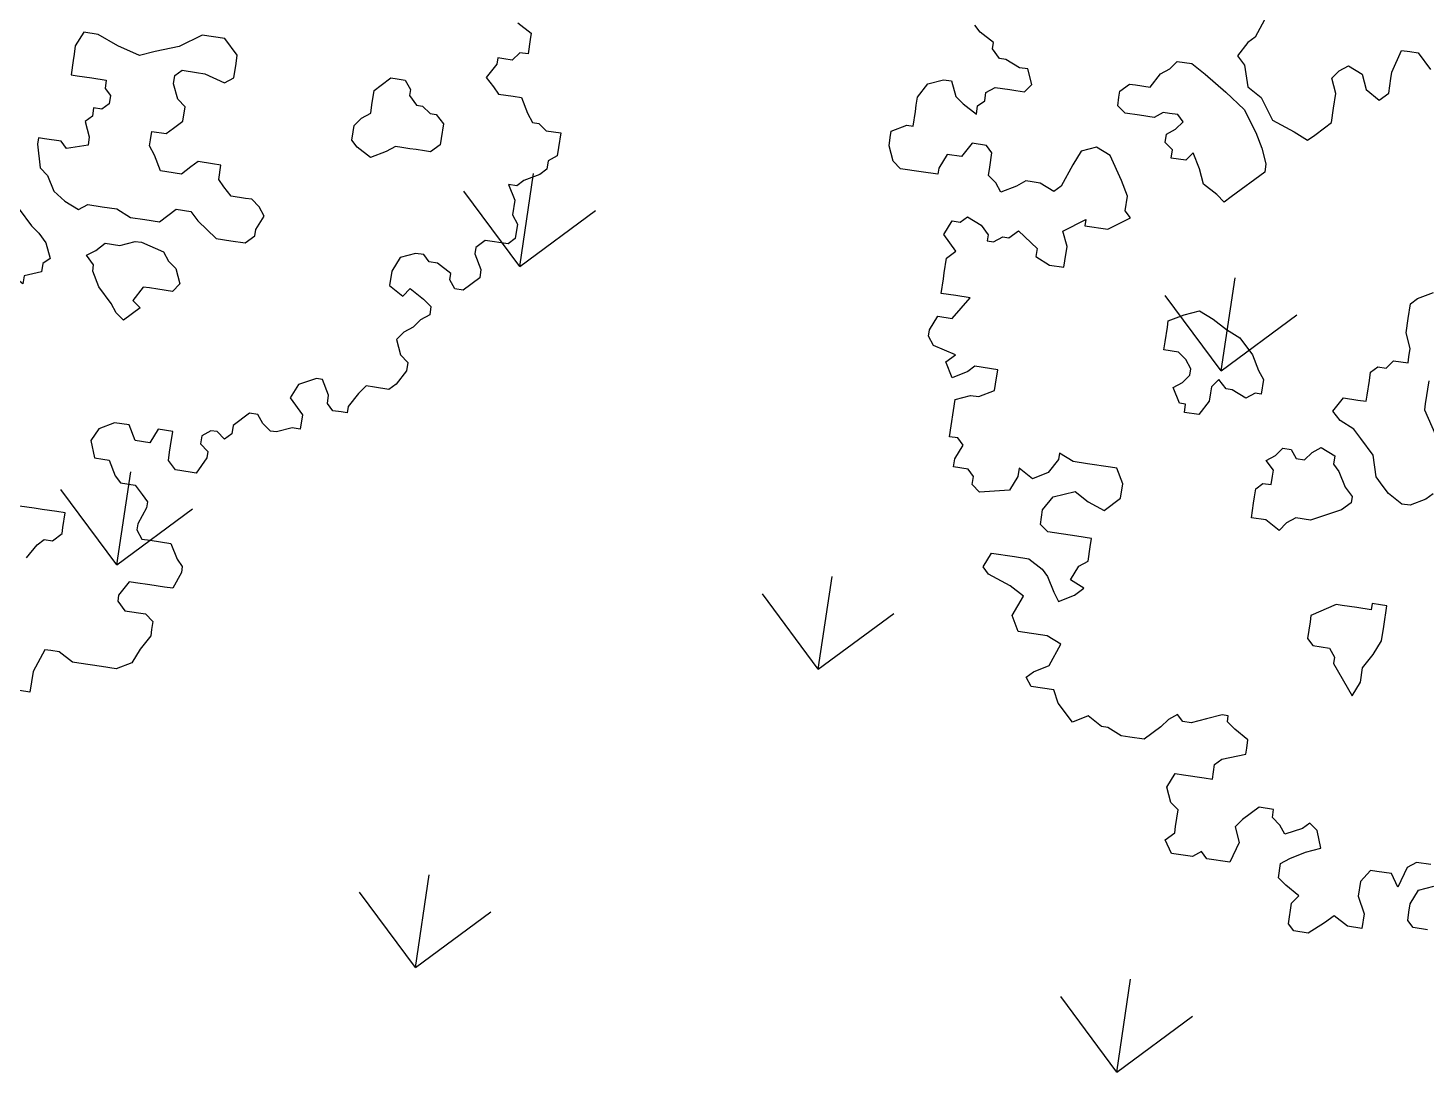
# Model space of a CAD drawing. Header units: millimetres. Extents: x 338 to 506, y 179 to 335.
# Drawn here: x 364.22 to 369.88, y 226.48 to 230.72 of the extents above; entities that cross this region are included whole.
import ezdxf

# ---------------------------------------------------------------- set-up
doc = ezdxf.new("R2010")
doc.units = ezdxf.units.MM
for name, color, linetype in [('ANDEN', 251, 'Continuous'), ('ARBOL-TOP', 3, 'Continuous'), ('MUROS', 32, 'Continuous')]:
    doc.layers.add(name, color=color, linetype=linetype)

# ---------------------------------------------------------------- blocks, each defined once
blk = doc.blocks.new('*X961')
at = {"color": 0}
for p, q in [((42.097, 127.7646), (42.3665, 128.034)), ((42.097, 127.7646), (42.3665, 127.4952)), ((42.097, 127.7646), (42.478, 127.7646)), ((40.6602, 126.3278), (40.9296, 126.5972)), ((43.5339, 126.3278), (43.8033, 126.5972)), ((40.6602, 126.3278), (40.9296, 126.0584)), ((40.6602, 126.3278), (41.0412, 126.3278)), ((43.5339, 126.3278), (43.8033, 126.0584)), ((43.5339, 126.3278), (43.9149, 126.3278)), ((42.097, 124.8909), (42.3665, 125.1603)), ((42.097, 124.8909), (42.3665, 124.6215)), ((42.097, 124.8909), (42.478, 124.8909)), ((40.6602, 123.4541), (40.9296, 123.7235)), ((43.5339, 123.4541), (43.8033, 123.7235)), ((40.6602, 123.4541), (40.9296, 123.1847)), ((40.6602, 123.4541), (41.0412, 123.4541)), ((43.5339, 123.4541), (43.8033, 123.1847)), ((43.5339, 123.4541), (43.9149, 123.4541))]:
    blk.add_line(p, q, dxfattribs=at)
blk = doc.blocks.new('ARBOLITO')
at = {"linetype": 'ByBlock'}
for points in [[(461.9159, 68.9761), (461.9076, 68.9906), (461.8931, 69.0135), (461.8785, 69.0197), (461.864, 69.0135), (461.8577, 68.9989), (461.8494, 68.9761), (461.8432, 68.9698), (461.8286, 68.9761), (461.8203, 68.9761), (461.8141, 68.9761), (461.8058, 68.9698), (461.7912, 68.9615), (461.785, 68.9698), (461.7767, 68.9761), (461.7767, 68.9844), (461.7767, 68.9989), (461.7705, 69.0052), (461.7559, 69.0052), (461.7476, 68.9906), (461.7331, 68.9906), (461.7268, 68.9761), (461.7268, 68.9698), (461.7102, 68.9698), (461.6894, 68.9698), (461.6811, 68.9761), (461.6749, 68.9906), (461.6749, 68.9989), (461.6749, 69.0052), (461.6894, 69.0135), (461.6957, 69.0135), (461.6957, 69.028), (461.6957, 69.0343), (461.6957, 69.0426), (461.704, 69.0571), (461.7185, 69.0633), (461.7268, 69.0633), (461.7331, 69.0488), (461.7414, 69.0426), (461.7559, 69.0343), (461.7559, 69.0426), (461.7621, 69.0488), (461.7621, 69.0571), (461.7705, 69.0633), (461.785, 69.0633), (461.7912, 69.0633), (461.7996, 69.0633), (461.8058, 69.0717), (461.7996, 69.0862), (461.7912, 69.0862), (461.7767, 69.0924), (461.7705, 69.0924), (461.7621, 69.1008), (461.7621, 69.107), (461.7476, 69.1153), (461.7414, 69.1215)], [(463.333, 69.0571), (463.3476, 69.0488), (463.3476, 69.0426), (463.3476, 69.028), (463.3393, 69.028), (463.333, 69.0197), (463.3247, 69.0197), (463.3185, 69.0197), (463.3185, 69.0135), (463.3102, 68.9989), (463.3185, 68.9906), (463.3247, 68.9844), (463.3393, 68.9844), (463.3476, 68.9844), (463.3559, 68.9698), (463.3621, 68.9615), (463.3684, 68.9615), (463.3767, 68.9553), (463.3912, 68.9553), (463.3912, 68.9408), (463.3912, 68.9324), (463.3829, 68.9262), (463.3829, 68.9179), (463.3767, 68.9117), (463.3621, 68.9034), (463.3559, 68.8971), (463.3476, 68.8971), (463.3559, 68.8826), (463.3559, 68.868), (463.3621, 68.8597), (463.3621, 68.8452), (463.3559, 68.8389), (463.333, 68.8389), (463.3247, 68.8306), (463.3247, 68.8244), (463.333, 68.8098), (463.333, 68.8015), (463.3185, 68.787), (463.3102, 68.787), (463.3039, 68.7953), (463.3039, 68.8015), (463.2894, 68.8098), (463.2811, 68.8098), (463.2749, 68.8161), (463.2665, 68.8161), (463.252, 68.8098), (463.2458, 68.7953), (463.2458, 68.7808), (463.2603, 68.7724), (463.2665, 68.7808), (463.2811, 68.7724), (463.2894, 68.7662), (463.2894, 68.7579), (463.2811, 68.7517), (463.2749, 68.7434), (463.2665, 68.7371), (463.2603, 68.7288), (463.2665, 68.7143), (463.2749, 68.708), (463.2749, 68.6997), (463.2665, 68.6852), (463.2603, 68.6789), (463.2458, 68.6789), (463.2375, 68.6789), (463.2312, 68.6706), (463.2229, 68.6561), (463.2229, 68.6498), (463.2167, 68.6498), (463.2084, 68.6498), (463.2021, 68.6561), (463.2021, 68.6644), (463.1938, 68.6789), (463.1876, 68.6789), (463.171, 68.6706), (463.1647, 68.6561), (463.1793, 68.6415), (463.1793, 68.627), (463.171, 68.627), (463.1564, 68.6208), (463.1502, 68.6208), (463.1419, 68.627), (463.1356, 68.6353), (463.1273, 68.6353), (463.1128, 68.6208), (463.1128, 68.6124), (463.1065, 68.6062), (463.0982, 68.6124), (463.092, 68.6124), (463.0837, 68.6062), (463.0837, 68.5979), (463.092, 68.5917), (463.092, 68.5854), (463.0837, 68.5688), (463.0775, 68.5688), (463.0629, 68.5688), (463.0546, 68.5771), (463.0546, 68.5854), (463.0546, 68.5917), (463.0546, 68.6062), (463.0401, 68.6062), (463.0338, 68.5917), (463.0193, 68.5917), (463.011, 68.6062), (462.9964, 68.6062), (462.9819, 68.5979), (462.9756, 68.5854), (462.9819, 68.5688), (462.9902, 68.5688), (462.9964, 68.5688), (463.0047, 68.5543), (463.011, 68.548), (463.0255, 68.548), (463.0338, 68.5397), (463.0401, 68.5335), (463.0401, 68.5273), (463.0338, 68.5106), (463.0338, 68.5044), (463.0401, 68.4961), (463.0484, 68.4961), (463.0691, 68.4961), (463.0775, 68.4815), (463.0837, 68.4753), (463.0837, 68.4691), (463.0775, 68.4524), (463.0691, 68.4524), (463.0546, 68.4524), (463.0401, 68.4524), (463.0338, 68.4524), (463.0255, 68.4379), (463.0255, 68.4317), (463.0338, 68.4234), (463.0546, 68.4234), (463.0629, 68.4171), (463.0629, 68.4088), (463.0629, 68.4026), (463.0546, 68.388), (463.0484, 68.3735), (463.0338, 68.3652), (463.0193, 68.3652), (462.9964, 68.3652), (462.9902, 68.3652), (462.9756, 68.3735), (462.9673, 68.3735), (462.9611, 68.3735), (462.9528, 68.3506), (462.9528, 68.3299), (462.9299, 68.3299)], [(462.3169, 68.3008), (462.3024, 68.3008), (462.2962, 68.307), (462.2962, 68.3153), (462.2962, 68.3236), (462.3024, 68.3382), (462.3169, 68.3444)], [(462.3107, 68.3652), (462.2962, 68.3652), (462.2879, 68.3589), (462.2816, 68.3382), (462.2733, 68.3506), (462.2588, 68.3506), (462.2525, 68.3506), (462.2442, 68.3382), (462.2442, 68.3236), (462.2525, 68.307), (462.2525, 68.2925), (462.238, 68.2925), (462.2234, 68.3008), (462.2151, 68.2925), (462.2006, 68.28), (462.186, 68.28), (462.1798, 68.2862), (462.1798, 68.307), (462.186, 68.3153), (462.1715, 68.3236), (462.1632, 68.3299), (462.1632, 68.3444), (462.1715, 68.3506), (462.186, 68.3589), (462.2006, 68.3652), (462.1944, 68.3818), (462.186, 68.388), (462.1798, 68.3818), (462.1632, 68.3735), (462.1569, 68.3818), (462.1486, 68.388), (462.1486, 68.3963), (462.1341, 68.3963), (462.1195, 68.3818), (462.1133, 68.3735), (462.1195, 68.3589), (462.1133, 68.3382), (462.0905, 68.3382), (462.0842, 68.3444), (462.0759, 68.3382), (462.0551, 68.3382), (462.0468, 68.3506), (462.0551, 68.3589), (462.0551, 68.3652), (462.0551, 68.3818), (462.0468, 68.388), (462.0406, 68.4026), (462.0468, 68.4171), (462.0551, 68.4171), (462.0759, 68.4171), (462.0842, 68.4171), (462.0842, 68.4317), (462.0905, 68.4379), (462.1133, 68.4462), (462.1133, 68.4524), (462.1133, 68.4608), (462.0988, 68.4691), (462.0905, 68.4753), (462.0905, 68.4815), (462.0842, 68.4815), (462.0697, 68.4753), (462.0551, 68.4691), (462.0468, 68.4691), (462.0406, 68.4753), (462.0323, 68.4691), (462.026, 68.4608), (462.0115, 68.4462), (461.997, 68.4462), (461.9886, 68.4462), (461.9741, 68.4524), (461.9679, 68.4524), (461.9533, 68.4608), (461.9388, 68.4524), (461.9221, 68.4691), (461.9159, 68.4815), (461.8931, 68.4815), (461.8868, 68.4899), (461.8931, 68.4961), (461.9076, 68.5044), (461.9159, 68.5273), (461.9014, 68.5335), (461.8723, 68.5335), (461.864, 68.548), (461.8723, 68.5688), (461.8577, 68.5771), (461.8349, 68.5854), (461.8286, 68.5917), (461.8349, 68.6062), (461.8577, 68.6062), (461.8723, 68.6062), (461.8868, 68.5979), (461.8931, 68.5917), (461.9014, 68.5771), (461.9076, 68.5688), (461.9221, 68.5771), (461.9305, 68.5854), (461.9159, 68.5917), (461.9221, 68.6062), (461.9305, 68.6124), (461.9305, 68.627), (461.9305, 68.6353), (461.9159, 68.6353), (461.8868, 68.6353), (461.8785, 68.6415), (461.8785, 68.6561), (461.8868, 68.6706), (461.9076, 68.6789), (461.9221, 68.6706), (461.9388, 68.6644), (461.9533, 68.6789), (461.9533, 68.6935), (461.945, 68.708), (461.9388, 68.708), (461.9159, 68.708), (461.9014, 68.708), (461.8868, 68.7143), (461.8868, 68.708), (461.8785, 68.6935), (461.864, 68.6852), (461.8494, 68.6935), (461.8494, 68.6852), (461.8432, 68.6706), (461.8141, 68.6644), (461.8058, 68.6706), (461.8058, 68.6789), (461.7996, 68.6852), (461.785, 68.6852), (461.785, 68.6935), (461.7912, 68.708), (461.785, 68.7143), (461.7767, 68.7143), (461.7767, 68.7517), (461.7912, 68.7579), (461.7996, 68.7579), (461.8141, 68.7662), (461.8141, 68.7724), (461.8141, 68.787), (461.7912, 68.787), (461.785, 68.7808), (461.7705, 68.7724), (461.7621, 68.787), (461.7705, 68.7953), (461.7476, 68.8015), (461.7414, 68.8098), (461.7414, 68.8161), (461.7476, 68.8306), (461.7621, 68.8306), (461.7767, 68.8535), (461.7621, 68.8535), (461.7476, 68.8535), (461.7476, 68.868), (461.7476, 68.8743), (461.7476, 68.8888), (461.7559, 68.8971), (461.7414, 68.9117), (461.7476, 68.9262), (461.7559, 68.9262), (461.7621, 68.9324), (461.7767, 68.9262), (461.785, 68.9179), (461.785, 68.9117), (461.7912, 68.9117), (461.7996, 68.9179), (461.8058, 68.9179), (461.8141, 68.9262), (461.8349, 68.9117), (461.8349, 68.9034), (461.8494, 68.8971), (461.864, 68.8971), (461.864, 68.9034), (461.864, 68.9179), (461.8577, 68.9324), (461.8785, 68.947), (461.8785, 68.9408), (461.9014, 68.9408), (461.9221, 68.9553), (461.9159, 68.9615), (461.9159, 68.9761), (461.9159, 68.9761)], [(461.9159, 68.9761), (461.9076, 68.9906), (461.8931, 69.0135), (461.8785, 69.0197), (461.864, 69.0135), (461.8577, 68.9989), (461.8494, 68.9761), (461.8432, 68.9698), (461.8286, 68.9761), (461.8203, 68.9761), (461.8141, 68.9761), (461.8058, 68.9698), (461.7912, 68.9615), (461.785, 68.9698), (461.7767, 68.9761), (461.7767, 68.9844), (461.7767, 68.9989), (461.7705, 69.0052), (461.7559, 69.0052), (461.7476, 68.9906), (461.7331, 68.9906), (461.7268, 68.9761), (461.7268, 68.9698), (461.7102, 68.9698), (461.6894, 68.9698), (461.6811, 68.9761), (461.6749, 68.9906), (461.6749, 68.9989), (461.6749, 69.0052), (461.6894, 69.0135), (461.6957, 69.0135), (461.6957, 69.028), (461.6957, 69.0343), (461.6957, 69.0426), (461.704, 69.0571), (461.7185, 69.0633), (461.7268, 69.0633), (461.7331, 69.0488), (461.7414, 69.0426), (461.7559, 69.0343), (461.7559, 69.0426), (461.7621, 69.0488), (461.7621, 69.0571), (461.7705, 69.0633), (461.785, 69.0633), (461.7912, 69.0633), (461.7996, 69.0633), (461.8058, 69.0717), (461.7996, 69.0862), (461.7912, 69.0862), (461.7767, 69.0924), (461.7705, 69.0924), (461.7621, 69.1008), (461.7621, 69.107), (461.7476, 69.1153), (461.7414, 69.1215)], [(463.333, 69.0571), (463.3476, 69.0488), (463.3476, 69.0426), (463.3476, 69.028), (463.3393, 69.028), (463.333, 69.0197), (463.3247, 69.0197), (463.3185, 69.0197), (463.3185, 69.0135), (463.3102, 68.9989), (463.3185, 68.9906), (463.3247, 68.9844), (463.3393, 68.9844), (463.3476, 68.9844), (463.3559, 68.9698), (463.3621, 68.9615), (463.3684, 68.9615), (463.3767, 68.9553), (463.3912, 68.9553), (463.3912, 68.9408), (463.3912, 68.9324), (463.3829, 68.9262), (463.3829, 68.9179), (463.3767, 68.9117), (463.3621, 68.9034), (463.3559, 68.8971), (463.3476, 68.8971), (463.3559, 68.8826), (463.3559, 68.868), (463.3621, 68.8597), (463.3621, 68.8452), (463.3559, 68.8389), (463.333, 68.8389), (463.3247, 68.8306), (463.3247, 68.8244), (463.333, 68.8098), (463.333, 68.8015), (463.3185, 68.787), (463.3102, 68.787), (463.3039, 68.7953), (463.3039, 68.8015), (463.2894, 68.8098), (463.2811, 68.8098), (463.2749, 68.8161), (463.2665, 68.8161), (463.252, 68.8098), (463.2458, 68.7953), (463.2458, 68.7808), (463.2603, 68.7724), (463.2665, 68.7808), (463.2811, 68.7724), (463.2894, 68.7662), (463.2894, 68.7579), (463.2811, 68.7517), (463.2749, 68.7434), (463.2665, 68.7371), (463.2603, 68.7288), (463.2665, 68.7143), (463.2749, 68.708), (463.2749, 68.6997), (463.2665, 68.6852), (463.2603, 68.6789), (463.2458, 68.6789), (463.2375, 68.6789), (463.2312, 68.6706), (463.2229, 68.6561), (463.2229, 68.6498), (463.2167, 68.6498), (463.2084, 68.6498), (463.2021, 68.6561), (463.2021, 68.6644), (463.1938, 68.6789), (463.1876, 68.6789), (463.171, 68.6706), (463.1647, 68.6561), (463.1793, 68.6415), (463.1793, 68.627), (463.171, 68.627), (463.1564, 68.6208), (463.1502, 68.6208), (463.1419, 68.627), (463.1356, 68.6353), (463.1273, 68.6353), (463.1128, 68.6208), (463.1128, 68.6124), (463.1065, 68.6062), (463.0982, 68.6124), (463.092, 68.6124), (463.0837, 68.6062), (463.0837, 68.5979), (463.092, 68.5917), (463.092, 68.5854), (463.0837, 68.5688), (463.0775, 68.5688), (463.0629, 68.5688), (463.0546, 68.5771), (463.0546, 68.5854), (463.0546, 68.5917), (463.0546, 68.6062), (463.0401, 68.6062), (463.0338, 68.5917), (463.0193, 68.5917), (463.011, 68.6062), (462.9964, 68.6062), (462.9819, 68.5979), (462.9756, 68.5854), (462.9819, 68.5688), (462.9902, 68.5688), (462.9964, 68.5688), (463.0047, 68.5543), (463.011, 68.548), (463.0255, 68.548), (463.0338, 68.5397), (463.0401, 68.5335), (463.0401, 68.5273), (463.0338, 68.5106), (463.0338, 68.5044), (463.0401, 68.4961), (463.0484, 68.4961), (463.0691, 68.4961), (463.0775, 68.4815), (463.0837, 68.4753), (463.0837, 68.4691), (463.0775, 68.4524), (463.0691, 68.4524), (463.0546, 68.4524), (463.0401, 68.4524), (463.0338, 68.4524), (463.0255, 68.4379), (463.0255, 68.4317), (463.0338, 68.4234), (463.0546, 68.4234), (463.0629, 68.4171), (463.0629, 68.4088), (463.0629, 68.4026), (463.0546, 68.388), (463.0484, 68.3735), (463.0338, 68.3652), (463.0193, 68.3652), (462.9964, 68.3652), (462.9902, 68.3652), (462.9756, 68.3735), (462.9673, 68.3735), (462.9611, 68.3735), (462.9528, 68.3506), (462.9528, 68.3299), (462.9299, 68.3299)], [(462.3169, 68.3008), (462.3024, 68.3008), (462.2962, 68.307), (462.2962, 68.3153), (462.2962, 68.3236), (462.3024, 68.3382), (462.3169, 68.3444)], [(462.3107, 68.3652), (462.2962, 68.3652), (462.2879, 68.3589), (462.2816, 68.3382), (462.2733, 68.3506), (462.2588, 68.3506), (462.2525, 68.3506), (462.2442, 68.3382), (462.2442, 68.3236), (462.2525, 68.307), (462.2525, 68.2925), (462.238, 68.2925), (462.2234, 68.3008), (462.2151, 68.2925), (462.2006, 68.28), (462.186, 68.28), (462.1798, 68.2862), (462.1798, 68.307), (462.186, 68.3153), (462.1715, 68.3236), (462.1632, 68.3299), (462.1632, 68.3444), (462.1715, 68.3506), (462.186, 68.3589), (462.2006, 68.3652), (462.1944, 68.3818), (462.186, 68.388), (462.1798, 68.3818), (462.1632, 68.3735), (462.1569, 68.3818), (462.1486, 68.388), (462.1486, 68.3963), (462.1341, 68.3963), (462.1195, 68.3818), (462.1133, 68.3735), (462.1195, 68.3589), (462.1133, 68.3382), (462.0905, 68.3382), (462.0842, 68.3444), (462.0759, 68.3382), (462.0551, 68.3382), (462.0468, 68.3506), (462.0551, 68.3589), (462.0551, 68.3652), (462.0551, 68.3818), (462.0468, 68.388), (462.0406, 68.4026), (462.0468, 68.4171), (462.0551, 68.4171), (462.0759, 68.4171), (462.0842, 68.4171), (462.0842, 68.4317), (462.0905, 68.4379), (462.1133, 68.4462), (462.1133, 68.4524), (462.1133, 68.4608), (462.0988, 68.4691), (462.0905, 68.4753), (462.0905, 68.4815), (462.0842, 68.4815), (462.0697, 68.4753), (462.0551, 68.4691), (462.0468, 68.4691), (462.0406, 68.4753), (462.0323, 68.4691), (462.026, 68.4608), (462.0115, 68.4462), (461.997, 68.4462), (461.9886, 68.4462), (461.9741, 68.4524), (461.9679, 68.4524), (461.9533, 68.4608), (461.9388, 68.4524), (461.9221, 68.4691), (461.9159, 68.4815), (461.8931, 68.4815), (461.8868, 68.4899), (461.8931, 68.4961), (461.9076, 68.5044), (461.9159, 68.5273), (461.9014, 68.5335), (461.8723, 68.5335), (461.864, 68.548), (461.8723, 68.5688), (461.8577, 68.5771), (461.8349, 68.5854), (461.8286, 68.5917), (461.8349, 68.6062), (461.8577, 68.6062), (461.8723, 68.6062), (461.8868, 68.5979), (461.8931, 68.5917), (461.9014, 68.5771), (461.9076, 68.5688), (461.9221, 68.5771), (461.9305, 68.5854), (461.9159, 68.5917), (461.9221, 68.6062), (461.9305, 68.6124), (461.9305, 68.627), (461.9305, 68.6353), (461.9159, 68.6353), (461.8868, 68.6353), (461.8785, 68.6415), (461.8785, 68.6561), (461.8868, 68.6706), (461.9076, 68.6789), (461.9221, 68.6706), (461.9388, 68.6644), (461.9533, 68.6789), (461.9533, 68.6935), (461.945, 68.708), (461.9388, 68.708), (461.9159, 68.708), (461.9014, 68.708), (461.8868, 68.7143), (461.8868, 68.708), (461.8785, 68.6935), (461.864, 68.6852), (461.8494, 68.6935), (461.8494, 68.6852), (461.8432, 68.6706), (461.8141, 68.6644), (461.8058, 68.6706), (461.8058, 68.6789), (461.7996, 68.6852), (461.785, 68.6852), (461.785, 68.6935), (461.7912, 68.708), (461.785, 68.7143), (461.7767, 68.7143), (461.7767, 68.7517), (461.7912, 68.7579), (461.7996, 68.7579), (461.8141, 68.7662), (461.8141, 68.7724), (461.8141, 68.787), (461.7912, 68.787), (461.785, 68.7808), (461.7705, 68.7724), (461.7621, 68.787), (461.7705, 68.7953), (461.7476, 68.8015), (461.7414, 68.8098), (461.7414, 68.8161), (461.7476, 68.8306), (461.7621, 68.8306), (461.7767, 68.8535), (461.7621, 68.8535), (461.7476, 68.8535), (461.7476, 68.868), (461.7476, 68.8743), (461.7476, 68.8888), (461.7559, 68.8971), (461.7414, 68.9117), (461.7476, 68.9262), (461.7559, 68.9262), (461.7621, 68.9324), (461.7767, 68.9262), (461.785, 68.9179), (461.785, 68.9117), (461.7912, 68.9117), (461.7996, 68.9179), (461.8058, 68.9179), (461.8141, 68.9262), (461.8349, 68.9117), (461.8349, 68.9034), (461.8494, 68.8971), (461.864, 68.8971), (461.864, 68.9034), (461.864, 68.9179), (461.8577, 68.9324), (461.8785, 68.947), (461.8785, 68.9408), (461.9014, 68.9408), (461.9221, 68.9553), (461.9159, 68.9615), (461.9159, 68.9761)], [(462.026, 69.1735), (462.0177, 69.1506), (462.0115, 69.1444), (462.0032, 69.1298), (462.0115, 69.1215), (462.0177, 69.1008), (462.0323, 69.0924), (462.0468, 69.0717), (462.0697, 69.0633), (462.0842, 69.0571), (462.0905, 69.0633), (462.0988, 69.0717), (462.105, 69.0779), (462.105, 69.0924), (462.105, 69.107), (462.0988, 69.1215), (462.105, 69.1298), (462.1133, 69.1361), (462.1279, 69.1298), (462.1341, 69.1153), (462.1486, 69.107), (462.1569, 69.1153), (462.1569, 69.1298), (462.1569, 69.1361), (462.1632, 69.1589), (462.1715, 69.1589), (462.1798, 69.1589), (462.1944, 69.1444)], [(462.026, 69.1735), (462.0177, 69.1506), (462.0115, 69.1444), (462.0032, 69.1298), (462.0115, 69.1215), (462.0177, 69.1008), (462.0323, 69.0924), (462.0468, 69.0717), (462.0697, 69.0633), (462.0842, 69.0571), (462.0905, 69.0633), (462.0988, 69.0717), (462.105, 69.0779), (462.105, 69.0924), (462.105, 69.107), (462.0988, 69.1215), (462.105, 69.1298), (462.1133, 69.1361), (462.1279, 69.1298), (462.1341, 69.1153), (462.1486, 69.107), (462.1569, 69.1153), (462.1569, 69.1298), (462.1569, 69.1361), (462.1632, 69.1589), (462.1715, 69.1589), (462.1798, 69.1589), (462.1944, 69.1444)], [(462.0177, 68.9906), (462.0115, 68.9844), (462.0032, 68.9906), (461.9886, 68.9989), (461.9824, 69.0135), (461.9741, 69.028), (461.9679, 69.0197), (461.9533, 69.0197), (461.9533, 69.028), (461.945, 69.0343), (461.945, 69.0426), (461.9533, 69.0488), (461.9595, 69.0571), (461.9533, 69.0633), (461.945, 69.0633), (461.9388, 69.0633), (461.9305, 69.0571), (461.9159, 69.0571), (461.9014, 69.0571), (461.8931, 69.0633), (461.8931, 69.0717), (461.8931, 69.0779), (461.9014, 69.0862), (461.9076, 69.0862), (461.9221, 69.0862), (461.9305, 69.1008), (461.9388, 69.107), (461.945, 69.1153), (461.9595, 69.1153), (461.9741, 69.107), (461.997, 69.0924), (462.0177, 69.0779), (462.0323, 69.0571), (462.0406, 69.0426), (462.0468, 69.028), (462.0468, 69.0197), (462.0177, 68.9906), (462.0177, 68.9906)], [(462.0177, 68.9906), (462.0115, 68.9844), (462.0032, 68.9906), (461.9886, 68.9989), (461.9824, 69.0135), (461.9741, 69.028), (461.9679, 69.0197), (461.9533, 69.0197), (461.9533, 69.028), (461.945, 69.0343), (461.945, 69.0426), (461.9533, 69.0488), (461.9595, 69.0571), (461.9533, 69.0633), (461.945, 69.0633), (461.9388, 69.0633), (461.9305, 69.0571), (461.9159, 69.0571), (461.9014, 69.0571), (461.8931, 69.0633), (461.8931, 69.0717), (461.8931, 69.0779), (461.9014, 69.0862), (461.9076, 69.0862), (461.9221, 69.0862), (461.9305, 69.1008), (461.9388, 69.107), (461.945, 69.1153), (461.9595, 69.1153), (461.9741, 69.107), (461.997, 69.0924), (462.0177, 69.0779), (462.0323, 69.0571), (462.0406, 69.0426), (462.0468, 69.028), (462.0468, 69.0197), (462.0177, 68.9906)], [(462.9091, 68.868), (462.9029, 68.8743), (462.8863, 68.8743), (462.8801, 68.8743), (462.8801, 68.868), (462.8863, 68.8452), (462.8946, 68.8389), (462.9029, 68.8244), (462.9154, 68.8161), (462.9299, 68.8098), (462.9382, 68.8161), (462.9528, 68.8161), (462.9673, 68.8161), (462.9819, 68.8098), (462.9964, 68.8098), (463.011, 68.8098), (463.0255, 68.8244), (463.0401, 68.8244), (463.0484, 68.8161), (463.0691, 68.8015), (463.0837, 68.8015), (463.0982, 68.8015), (463.1065, 68.8098), (463.1065, 68.8161), (463.1128, 68.8306), (463.1065, 68.8389), (463.0982, 68.8452), (463.092, 68.8452), (463.0775, 68.8452), (463.0691, 68.8535), (463.0629, 68.8597), (463.0629, 68.8743), (463.0546, 68.8743), (463.0401, 68.8743), (463.0338, 68.868), (463.0255, 68.8597), (463.011, 68.8597), (463.0047, 68.8597), (462.9964, 68.8743), (462.9902, 68.8826), (462.9902, 68.8888), (462.9902, 68.8971), (463.0047, 68.8971), (463.011, 68.9034), (463.0193, 68.9117), (463.0193, 68.9262), (463.011, 68.9324), (463.0047, 68.947), (463.0047, 68.9553), (463.011, 68.9615), (463.0255, 68.9615), (463.0338, 68.9615), (463.0546, 68.9553), (463.0629, 68.9615), (463.0629, 68.9761), (463.0629, 68.9844), (463.0484, 68.9989), (463.0255, 68.9989), (463.0047, 68.9844), (462.9819, 68.9761), (462.9673, 68.9698), (462.9445, 68.9761), (462.9237, 68.9844), (462.9091, 68.9844), (462.9029, 68.9698), (462.9029, 68.9615), (462.9029, 68.9553), (462.9029, 68.9408), (462.9091, 68.9408), (462.9237, 68.9408), (462.9382, 68.9408), (462.9382, 68.9324), (462.9445, 68.9262), (462.9445, 68.9179), (462.9382, 68.9117), (462.9299, 68.9117), (462.9299, 68.9034), (462.9237, 68.8971), (462.9299, 68.8826), (462.9299, 68.8743), (462.9091, 68.868), (462.9091, 68.868)], [(462.9091, 68.868), (462.9029, 68.8743), (462.8863, 68.8743), (462.8801, 68.8743), (462.8801, 68.868), (462.8863, 68.8452), (462.8946, 68.8389), (462.9029, 68.8244), (462.9154, 68.8161), (462.9299, 68.8098), (462.9382, 68.8161), (462.9528, 68.8161), (462.9673, 68.8161), (462.9819, 68.8098), (462.9964, 68.8098), (463.011, 68.8098), (463.0255, 68.8244), (463.0401, 68.8244), (463.0484, 68.8161), (463.0691, 68.8015), (463.0837, 68.8015), (463.0982, 68.8015), (463.1065, 68.8098), (463.1065, 68.8161), (463.1128, 68.8306), (463.1065, 68.8389), (463.0982, 68.8452), (463.092, 68.8452), (463.0775, 68.8452), (463.0691, 68.8535), (463.0629, 68.8597), (463.0629, 68.8743), (463.0546, 68.8743), (463.0401, 68.8743), (463.0338, 68.868), (463.0255, 68.8597), (463.011, 68.8597), (463.0047, 68.8597), (462.9964, 68.8743), (462.9902, 68.8826), (462.9902, 68.8888), (462.9902, 68.8971), (463.0047, 68.8971), (463.011, 68.9034), (463.0193, 68.9117), (463.0193, 68.9262), (463.011, 68.9324), (463.0047, 68.947), (463.0047, 68.9553), (463.011, 68.9615), (463.0255, 68.9615), (463.0338, 68.9615), (463.0546, 68.9553), (463.0629, 68.9615), (463.0629, 68.9761), (463.0629, 68.9844), (463.0484, 68.9989), (463.0255, 68.9989), (463.0047, 68.9844), (462.9819, 68.9761), (462.9673, 68.9698), (462.9445, 68.9761), (462.9237, 68.9844), (462.9091, 68.9844), (462.9029, 68.9698), (462.9029, 68.9615), (462.9029, 68.9553), (462.9029, 68.9408), (462.9091, 68.9408), (462.9237, 68.9408), (462.9382, 68.9408), (462.9382, 68.9324), (462.9445, 68.9262), (462.9445, 68.9179), (462.9382, 68.9117), (462.9299, 68.9117), (462.9299, 68.9034), (462.9237, 68.8971), (462.9299, 68.8826), (462.9299, 68.8743), (462.9091, 68.868)], [(463.2375, 68.9179), (463.2312, 68.9179), (463.2229, 68.9117), (463.2084, 68.9034), (463.1938, 68.9117), (463.1876, 68.9179), (463.1876, 68.9262), (463.1876, 68.9324), (463.1938, 68.9408), (463.2021, 68.947), (463.2021, 68.9553), (463.2021, 68.9698), (463.2084, 68.9761), (463.2167, 68.9844), (463.2229, 68.9844), (463.2312, 68.9844), (463.2375, 68.9761), (463.2375, 68.9698), (463.2458, 68.9615), (463.252, 68.9615), (463.2603, 68.9553), (463.2665, 68.9553), (463.2749, 68.947), (463.2749, 68.9324), (463.2749, 68.9262), (463.2665, 68.9179), (463.2603, 68.9179), (463.252, 68.9179), (463.2458, 68.9179), (463.2375, 68.9179), (463.2375, 68.9179)], [(463.2375, 68.9179), (463.2312, 68.9179), (463.2229, 68.9117), (463.2084, 68.9034), (463.1938, 68.9117), (463.1876, 68.9179), (463.1876, 68.9262), (463.1876, 68.9324), (463.1938, 68.9408), (463.2021, 68.947), (463.2021, 68.9553), (463.2021, 68.9698), (463.2084, 68.9761), (463.2167, 68.9844), (463.2229, 68.9844), (463.2312, 68.9844), (463.2375, 68.9761), (463.2375, 68.9698), (463.2458, 68.9615), (463.252, 68.9615), (463.2603, 68.9553), (463.2665, 68.9553), (463.2749, 68.947), (463.2749, 68.9324), (463.2749, 68.9262), (463.2665, 68.9179), (463.2603, 68.9179), (463.252, 68.9179), (463.2458, 68.9179), (463.2375, 68.9179)], [(462.2297, 68.7143), (462.2151, 68.7226), (462.2089, 68.7288), (462.2006, 68.7371), (462.1944, 68.7579), (462.1798, 68.7724), (462.1715, 68.7808), (462.1569, 68.787), (462.1486, 68.7953), (462.1569, 68.8098), (462.1715, 68.8098), (462.1798, 68.8098), (462.1798, 68.8161), (462.1798, 68.8306), (462.1798, 68.8389), (462.186, 68.8452), (462.1944, 68.8452), (462.2006, 68.8535), (462.2151, 68.8535), (462.2151, 68.8597), (462.2151, 68.868), (462.2089, 68.8826), (462.2089, 68.8971), (462.2089, 68.9117), (462.2151, 68.9179), (462.2297, 68.9262)], [(462.238, 68.8389), (462.238, 68.8161), (462.238, 68.8098), (462.2525, 68.787)], [(462.2588, 68.7288), (462.2525, 68.7226), (462.238, 68.7143), (462.2297, 68.7143), (462.2297, 68.7143)], [(462.2297, 68.7143), (462.2151, 68.7226), (462.2089, 68.7288), (462.2006, 68.7371), (462.1944, 68.7579), (462.1798, 68.7724), (462.1715, 68.7808), (462.1569, 68.787), (462.1486, 68.7953), (462.1569, 68.8098), (462.1715, 68.8098), (462.1798, 68.8098), (462.1798, 68.8161), (462.1798, 68.8306), (462.1798, 68.8389), (462.186, 68.8452), (462.1944, 68.8452), (462.2006, 68.8535), (462.2151, 68.8535), (462.2151, 68.8597), (462.2151, 68.868), (462.2089, 68.8826), (462.2089, 68.8971), (462.2089, 68.9117), (462.2151, 68.9179), (462.2297, 68.9262)], [(462.238, 68.8389), (462.238, 68.8161), (462.238, 68.8098), (462.2525, 68.787)], [(462.2588, 68.7288), (462.2525, 68.7226), (462.238, 68.7143), (462.2297, 68.7143)], [(462.0032, 68.7808), (461.997, 68.7808), (461.9886, 68.7953), (461.997, 68.8015), (462.0032, 68.8098), (462.0032, 68.8161), (461.997, 68.8244), (461.9886, 68.8306), (461.9741, 68.8306), (461.9741, 68.8389), (461.9741, 68.8535), (461.9741, 68.8597), (461.9886, 68.868), (462.0032, 68.8743), (462.0177, 68.868), (462.0323, 68.8597), (462.0468, 68.8535), (462.0614, 68.8389), (462.0697, 68.8244), (462.0759, 68.8161), (462.0759, 68.8015), (462.0697, 68.8015), (462.0614, 68.7953), (462.0468, 68.8015), (462.0406, 68.8015), (462.0323, 68.8098), (462.026, 68.8015), (462.026, 68.7953), (462.026, 68.787), (462.0177, 68.7724), (462.0032, 68.7724), (462.0032, 68.7808), (462.0032, 68.7808)], [(462.0032, 68.7808), (461.997, 68.7808), (461.9886, 68.7953), (461.997, 68.8015), (462.0032, 68.8098), (462.0032, 68.8161), (461.997, 68.8244), (461.9886, 68.8306), (461.9741, 68.8306), (461.9741, 68.8389), (461.9741, 68.8535), (461.9741, 68.8597), (461.9886, 68.868), (462.0032, 68.8743), (462.0177, 68.868), (462.0323, 68.8597), (462.0468, 68.8535), (462.0614, 68.8389), (462.0697, 68.8244), (462.0759, 68.8161), (462.0759, 68.8015), (462.0697, 68.8015), (462.0614, 68.7953), (462.0468, 68.8015), (462.0406, 68.8015), (462.0323, 68.8098), (462.026, 68.8015), (462.026, 68.7953), (462.026, 68.787), (462.0177, 68.7724), (462.0032, 68.7724), (462.0032, 68.7808)], [(462.8863, 68.7288), (462.8717, 68.7371), (462.8655, 68.7434), (462.8655, 68.7517), (462.8655, 68.7579), (462.8655, 68.7724), (462.8572, 68.7808), (462.8427, 68.787), (462.8364, 68.7953), (462.8364, 68.8015), (462.8427, 68.8098), (462.8427, 68.8161), (462.8572, 68.8161), (462.8655, 68.8161), (462.8717, 68.8015), (462.8863, 68.787), (462.8946, 68.7808), (462.9029, 68.7724), (462.9091, 68.7579), (462.9029, 68.7517), (462.9029, 68.7434), (462.8863, 68.7371), (462.8863, 68.7288), (462.8863, 68.7288)], [(462.8863, 68.7288), (462.8717, 68.7371), (462.8655, 68.7434), (462.8655, 68.7517), (462.8655, 68.7579), (462.8655, 68.7724), (462.8572, 68.7808), (462.8427, 68.787), (462.8364, 68.7953), (462.8364, 68.8015), (462.8427, 68.8098), (462.8427, 68.8161), (462.8572, 68.8161), (462.8655, 68.8161), (462.8717, 68.8015), (462.8863, 68.787), (462.8946, 68.7808), (462.9029, 68.7724), (462.9091, 68.7579), (462.9029, 68.7517), (462.9029, 68.7434), (462.8863, 68.7371), (462.8863, 68.7288)], [(462.9902, 68.708), (462.9819, 68.7143), (462.9756, 68.7226), (462.9611, 68.7371), (462.9528, 68.7517), (462.9528, 68.7579), (462.9445, 68.7662), (462.9528, 68.7724), (462.9611, 68.7808), (462.9756, 68.7808), (462.9902, 68.787), (462.9964, 68.787), (463.0193, 68.7808), (463.0255, 68.7724), (463.0338, 68.7662), (463.0401, 68.7517), (463.0338, 68.7434), (463.0193, 68.7434), (463.011, 68.7434), (463.0047, 68.7434), (462.9964, 68.7288), (463.0047, 68.7226), (462.9902, 68.708), (462.9902, 68.708)], [(462.9902, 68.708), (462.9819, 68.7143), (462.9756, 68.7226), (462.9611, 68.7371), (462.9528, 68.7517), (462.9528, 68.7579), (462.9445, 68.7662), (462.9528, 68.7724), (462.9611, 68.7808), (462.9756, 68.7808), (462.9902, 68.787), (462.9964, 68.787), (463.0193, 68.7808), (463.0255, 68.7724), (463.0338, 68.7662), (463.0401, 68.7517), (463.0338, 68.7434), (463.0193, 68.7434), (463.011, 68.7434), (463.0047, 68.7434), (462.9964, 68.7288), (463.0047, 68.7226), (462.9902, 68.708)], [(462.1424, 68.6852), (462.1279, 68.6852), (462.1195, 68.6789), (462.1133, 68.6706), (462.0988, 68.6789), (462.0842, 68.6789), (462.0842, 68.6935), (462.0842, 68.6997), (462.0842, 68.708), (462.0905, 68.7143), (462.0988, 68.7143), (462.0988, 68.7226), (462.0988, 68.7288), (462.0905, 68.7371), (462.0988, 68.7434), (462.105, 68.7517), (462.1133, 68.7517), (462.1195, 68.7434), (462.1279, 68.7434), (462.1341, 68.7517), (462.1424, 68.7579), (462.1569, 68.7517), (462.1569, 68.7434), (462.1632, 68.7371), (462.1715, 68.7226), (462.1798, 68.7143), (462.1798, 68.708), (462.1715, 68.6997), (462.1424, 68.6852), (462.1424, 68.6852)], [(462.1424, 68.6852), (462.1279, 68.6852), (462.1195, 68.6789), (462.1133, 68.6706), (462.0988, 68.6789), (462.0842, 68.6789), (462.0842, 68.6935), (462.0842, 68.6997), (462.0842, 68.708), (462.0905, 68.7143), (462.0988, 68.7143), (462.0988, 68.7226), (462.0988, 68.7288), (462.0905, 68.7371), (462.0988, 68.7434), (462.105, 68.7517), (462.1133, 68.7517), (462.1195, 68.7434), (462.1279, 68.7434), (462.1341, 68.7517), (462.1424, 68.7579), (462.1569, 68.7517), (462.1569, 68.7434), (462.1632, 68.7371), (462.1715, 68.7226), (462.1798, 68.7143), (462.1798, 68.708), (462.1715, 68.6997), (462.1424, 68.6852)], [(462.2089, 68.5189), (462.2151, 68.5335), (462.2151, 68.548), (462.2234, 68.5626), (462.2297, 68.5771), (462.2297, 68.5917), (462.2297, 68.6124), (462.2234, 68.6124), (462.2151, 68.6124), (462.2151, 68.6062), (462.2006, 68.6062), (462.186, 68.6062), (462.1798, 68.6062), (462.1569, 68.5917), (462.1569, 68.5854), (462.1569, 68.5688), (462.1632, 68.5626), (462.1715, 68.5626), (462.1798, 68.5626), (462.186, 68.5543), (462.186, 68.548), (462.2089, 68.5189), (462.2089, 68.5189)], [(462.2089, 68.5189), (462.2151, 68.5335), (462.2151, 68.548), (462.2234, 68.5626), (462.2297, 68.5771), (462.2297, 68.5917), (462.2297, 68.6124), (462.2234, 68.6124), (462.2151, 68.6124), (462.2151, 68.6062), (462.2006, 68.6062), (462.186, 68.6062), (462.1798, 68.6062), (462.1569, 68.5917), (462.1569, 68.5854), (462.1569, 68.5688), (462.1632, 68.5626), (462.1715, 68.5626), (462.1798, 68.5626), (462.186, 68.5543), (462.186, 68.548), (462.2089, 68.5189)], [(462.9299, 68.4608), (462.9382, 68.4753), (462.9445, 68.4815), (462.9528, 68.4815), (462.9611, 68.4899), (462.9611, 68.4961), (462.9611, 68.5106), (462.9528, 68.5106), (462.9382, 68.5106), (462.9299, 68.5106), (462.9154, 68.5106)], [(462.9299, 68.4608), (462.9382, 68.4753), (462.9445, 68.4815), (462.9528, 68.4815), (462.9611, 68.4899), (462.9611, 68.4961), (462.9611, 68.5106), (462.9528, 68.5106), (462.9382, 68.5106), (462.9299, 68.5106), (462.9154, 68.5106)]]:
    blk.add_lwpolyline(points, dxfattribs=at)
blk = doc.blocks.new('A$C7152A42C')
at = {"layer": 'ANDEN', "color": 251, "linetype": 'Continuous'}
blk.add_blockref('*X961', (0, 0), dxfattribs=at)
at = {"layer": 'ARBOL-TOP', "color": 3, "linetype": 'ByBlock', "xscale": 4.090679926752369, "yscale": 4.090679926752369, "zscale": 4.090679926752369, "rotation": 270}
for p in [(-237.98024, 2021.82862), (-237.98024, 2013.48433)]:
    blk.add_blockref('ARBOLITO', p, dxfattribs=at)

msp = doc.modelspace()

# ---------------------------------------------------------------- block references
at = {"layer": 'MUROS', "color": 32, "rotation": 81.53046525965426}
msp.add_blockref('A$C7152A42C', (484.7482, 168.0844), dxfattribs=at)

doc.saveas('drawing.dxf')
